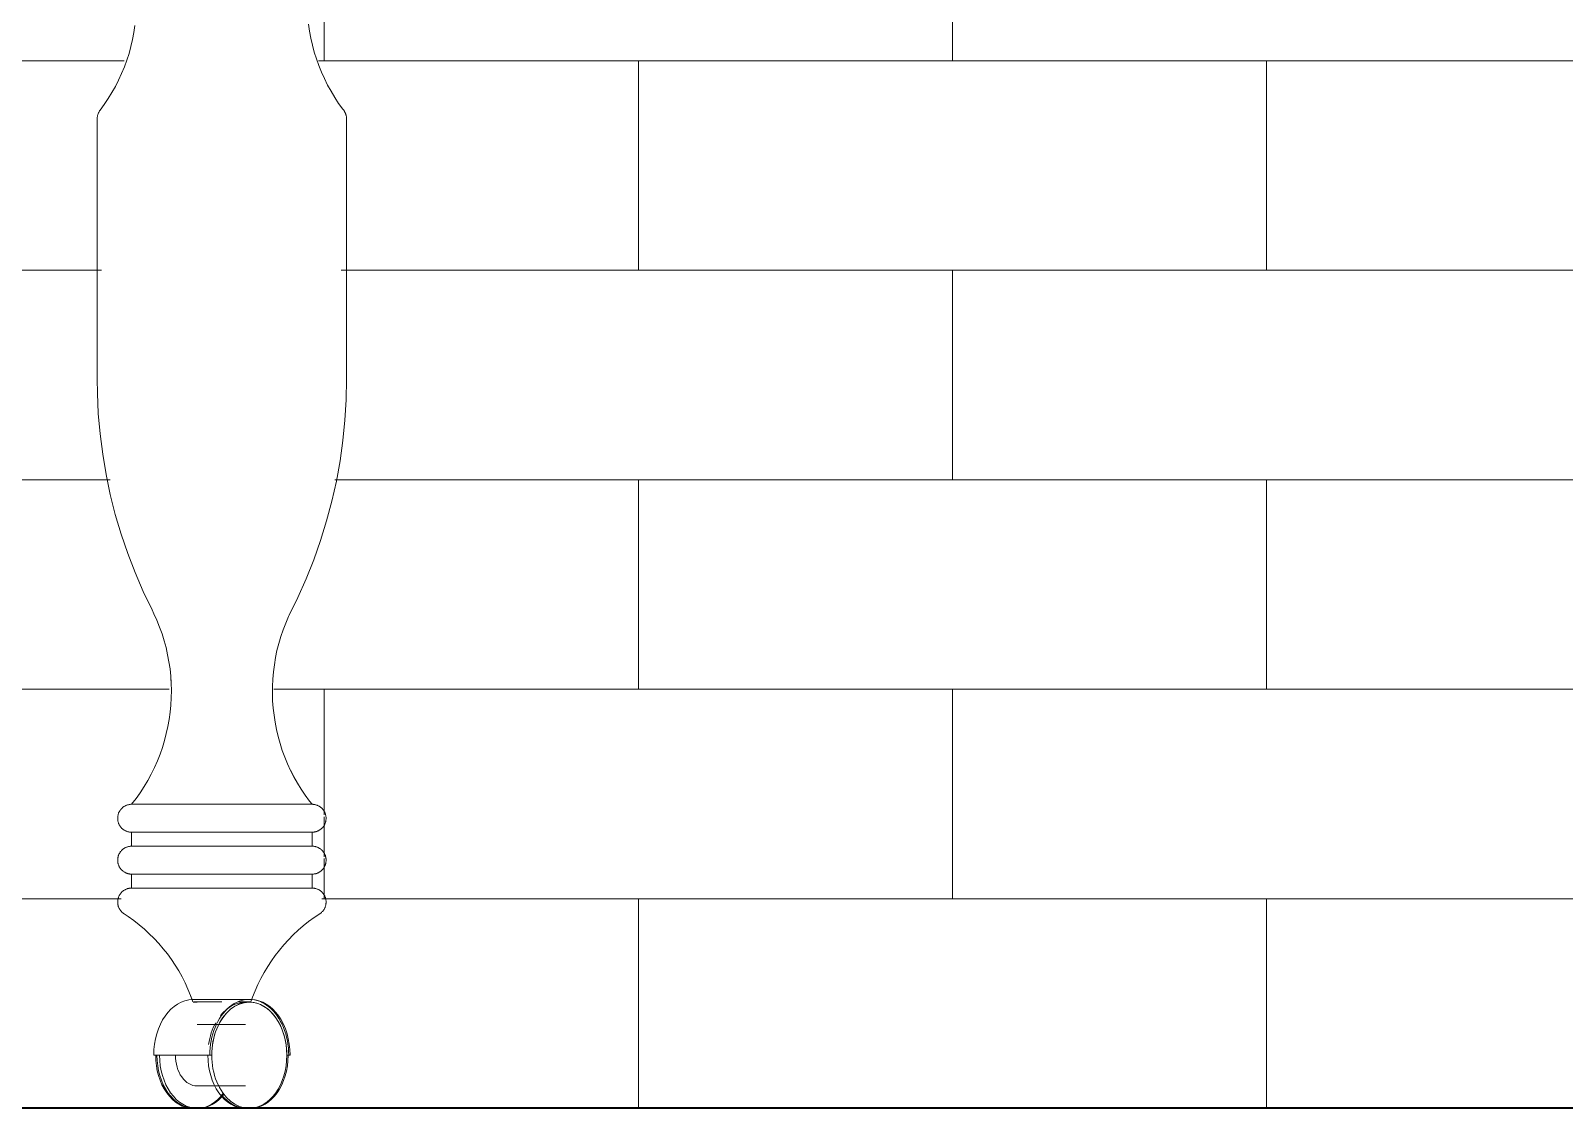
# Model space of a CAD drawing. Header units: inches. Extents: x -239 to 648, y -40 to 364.
# Drawn here: x 58.79 to 80.41, y 120 to 135.19 of the extents above; entities that cross this region are included whole.
import ezdxf

# ---------------------------------------------------------------- set-up
doc = ezdxf.new("R2010")
doc.units = ezdxf.units.IN
doc.header["$MEASUREMENT"] = 0
doc.linetypes.add('Centre', pattern=[1.181102, 0.472441, -0.23622, 0.23622, -0.23622])
for name, color, linetype, lineweight in [('A-FLOR', 192, 'Continuous', 9), ('A-FLOR-LEVL', 51, 'Continuous', 9), ('A-WALL-PATT', 111, 'Continuous', 9), ('I-FURN', 30, 'Continuous', 9)]:
    doc.layers.add(name, color=color, linetype=linetype, lineweight=lineweight)

# ---------------------------------------------------------------- blocks, each defined once
blk = doc.blocks.new('Blocks_Provence Extendable Dining Room Table_F01599EN - Single-366095-Section 1')
at = {"layer": 'I-FURN'}
for p, q in [((62.788, 134.892), (62.818, 134.796)), ((59.727, 133.951), (59.727, 130.279)), ((59.727, 133.951), (59.727, 130.279)), ((63.243, 130.279), (63.243, 133.951)), ((63.243, 130.279), (63.243, 133.951)), ((60.526, 126.974), (60.5, 127.027)), ((62.47, 127.027), (62.436, 126.956)), ((60.771, 125.992), (60.766, 126.061)), ((60.212, 124.286), (62.385, 124.286)), ((60.213, 124.286), (60.212, 124.286)), ((60.212, 124.286), (60.213, 124.286)), ((62.385, 124.286), (62.742, 124.286)), ((60.212, 123.892), (60.212, 123.695)), ((60.212, 123.892), (62.385, 123.892)), ((60.212, 123.892), (60.212, 123.695)), ((62.385, 123.892), (62.742, 123.892)), ((62.758, 123.695), (62.758, 123.892)), ((62.758, 123.695), (62.758, 123.892)), ((60.212, 123.695), (62.385, 123.695)), ((60.213, 123.695), (60.212, 123.695)), ((60.212, 123.695), (60.213, 123.695)), ((62.385, 123.695), (62.742, 123.695)), ((60.212, 123.302), (60.212, 123.105)), ((60.212, 123.302), (62.385, 123.302)), ((60.212, 123.302), (60.212, 123.105)), ((62.385, 123.302), (62.742, 123.302)), ((62.758, 123.105), (62.758, 123.302)), ((62.758, 123.105), (62.758, 123.302)), ((60.212, 123.105), (62.385, 123.105)), ((62.385, 123.105), (62.742, 123.105)), ((61.871, 121.535), (61.081, 121.535)), ((61.136, 121.496), (61.081, 121.496)), ((61.089, 121.502), (61.485, 121.502)), ((61.726, 121.502), (61.775, 121.502)), ((61.775, 121.502), (61.895, 121.502)), ((61.871, 121.496), (61.816, 121.496)), ((61.816, 121.181), (61.136, 121.181)), ((61.315, 120.748), (60.524, 120.748)), ((61.315, 120.748), (61.342, 120.748)), ((62.4, 120.748), (62.428, 120.748)), ((62.446, 120.748), (62.436, 120.748)), ((61.136, 120.315), (61.816, 120.315))]:
    blk.add_line(p, q, dxfattribs=at)
at = {"layer": 'I-FURN', "flags": 128}
for points in [[(59.768, 134.071), (59.827, 134.152), (59.883, 134.235), (59.936, 134.321), (59.985, 134.408), (60.03, 134.498), (60.072, 134.589), (60.111, 134.682), (60.145, 134.777), (60.176, 134.872), (60.203, 134.969), (60.226, 135.067), (60.245, 135.166), (60.26, 135.265)], [(62.707, 135.286), (62.722, 135.186), (62.74, 135.088), (62.762, 134.99), (62.788, 134.892), (62.818, 134.796), (62.852, 134.702), (62.89, 134.609), (62.931, 134.517), (62.976, 134.427), (63.024, 134.339), (63.076, 134.253), (63.131, 134.169), (63.19, 134.087), (63.203, 134.071)], [(60.145, 134.777), (60.176, 134.872), (60.179, 134.883)], [(59.768, 134.071), (59.827, 134.152), (59.883, 134.235), (59.936, 134.321)], [(63.024, 134.339), (63.076, 134.253), (63.131, 134.169), (63.19, 134.087), (63.203, 134.071)], [(59.727, 133.951), (59.727, 133.959), (59.728, 133.967), (59.729, 133.975), (59.73, 133.983), (59.731, 133.99), (59.733, 133.998), (59.735, 134.006), (59.737, 134.013), (59.74, 134.021), (59.743, 134.028), (59.746, 134.035), (59.749, 134.042), (59.753, 134.049), (59.757, 134.056), (59.762, 134.062), (59.766, 134.069), (59.768, 134.071)], [(59.727, 133.951), (59.727, 133.959), (59.728, 133.967), (59.729, 133.975), (59.73, 133.983), (59.731, 133.99), (59.733, 133.998), (59.735, 134.006), (59.737, 134.013), (59.74, 134.021), (59.743, 134.028), (59.746, 134.035), (59.749, 134.042), (59.753, 134.049), (59.757, 134.056), (59.762, 134.062), (59.766, 134.069), (59.768, 134.071)], [(63.203, 134.071), (63.207, 134.064), (63.212, 134.058), (63.216, 134.051), (63.22, 134.044), (63.223, 134.037), (63.227, 134.03), (63.23, 134.023), (63.232, 134.015), (63.235, 134.008), (63.237, 134), (63.239, 133.992), (63.24, 133.985), (63.241, 133.977), (63.242, 133.969), (63.243, 133.961), (63.243, 133.953), (63.243, 133.951)], [(63.203, 134.071), (63.207, 134.064), (63.212, 134.058), (63.216, 134.051), (63.22, 134.044), (63.223, 134.037), (63.227, 134.03), (63.23, 134.023), (63.232, 134.015), (63.235, 134.008), (63.237, 134), (63.239, 133.992), (63.24, 133.985), (63.241, 133.977), (63.242, 133.969), (63.243, 133.961), (63.243, 133.953), (63.243, 133.951)], [(60.5, 127.027), (60.376, 127.287), (60.261, 127.553), (60.158, 127.823), (60.065, 128.096), (59.983, 128.373), (59.912, 128.654), (59.853, 128.937), (59.805, 129.222), (59.768, 129.508), (59.743, 129.796), (59.73, 130.085), (59.727, 130.279)], [(60.5, 127.027), (60.376, 127.287), (60.261, 127.553), (60.158, 127.823), (60.065, 128.096), (59.983, 128.373), (59.912, 128.654), (59.853, 128.937), (59.805, 129.222), (59.768, 129.508), (59.743, 129.796), (59.73, 130.085), (59.727, 130.279)], [(63.243, 130.279), (63.237, 129.99), (63.22, 129.701), (63.191, 129.414), (63.151, 129.128), (63.099, 128.843), (63.036, 128.561), (62.962, 128.282), (62.876, 128.006), (62.78, 127.734), (62.673, 127.465), (62.555, 127.201), (62.47, 127.027)], [(63.243, 130.279), (63.237, 129.99), (63.22, 129.701), (63.191, 129.414), (63.151, 129.128), (63.099, 128.843), (63.036, 128.561), (62.962, 128.282), (62.876, 128.006), (62.78, 127.734), (62.673, 127.465), (62.555, 127.201), (62.47, 127.027)], [(60.212, 124.286), (60.275, 124.367), (60.333, 124.45), (60.389, 124.535), (60.441, 124.623), (60.49, 124.712), (60.534, 124.804), (60.576, 124.897), (60.613, 124.992), (60.647, 125.088), (60.676, 125.185), (60.702, 125.284), (60.724, 125.384), (60.742, 125.484), (60.756, 125.585), (60.766, 125.686), (60.771, 125.788), (60.773, 125.89), (60.771, 125.992), (60.764, 126.093), (60.754, 126.195), (60.739, 126.295), (60.72, 126.396), (60.698, 126.495), (60.671, 126.593), (60.641, 126.691), (60.606, 126.786), (60.568, 126.881), (60.526, 126.974), (60.5, 127.027)], [(62.47, 127.027), (62.426, 126.935), (62.385, 126.841), (62.349, 126.746), (62.316, 126.65), (62.287, 126.552), (62.262, 126.453), (62.241, 126.354), (62.225, 126.253), (62.212, 126.152), (62.203, 126.051), (62.198, 125.949), (62.197, 125.847), (62.201, 125.745), (62.208, 125.643), (62.22, 125.542), (62.235, 125.442), (62.255, 125.342), (62.278, 125.242), (62.306, 125.144), (62.337, 125.047), (62.372, 124.952), (62.411, 124.858), (62.454, 124.765), (62.501, 124.675), (62.551, 124.586), (62.604, 124.499), (62.661, 124.415), (62.721, 124.332), (62.758, 124.286)], [(62.22, 125.542), (62.235, 125.442), (62.255, 125.342), (62.27, 125.278)], [(62.455, 124.764), (62.501, 124.675), (62.544, 124.598)], [(60.212, 124.286), (60.275, 124.367), (60.322, 124.433)], [(62.661, 124.415), (62.721, 124.332), (62.758, 124.286)], [(60.212, 123.892), (60.205, 123.892), (60.197, 123.893), (60.189, 123.894), (60.181, 123.895), (60.173, 123.896), (60.166, 123.898), (60.158, 123.9), (60.15, 123.902), (60.143, 123.905), (60.136, 123.908), (60.129, 123.911), (60.122, 123.915), (60.115, 123.918), (60.108, 123.922), (60.101, 123.927), (60.095, 123.931), (60.089, 123.936), (60.083, 123.941), (60.077, 123.946), (60.071, 123.952), (60.066, 123.958), (60.061, 123.964), (60.056, 123.97), (60.051, 123.976), (60.047, 123.983), (60.043, 123.99), (60.039, 123.996), (60.035, 124.003), (60.032, 124.011), (60.029, 124.018), (60.026, 124.025), (60.024, 124.033), (60.022, 124.04), (60.02, 124.048), (60.018, 124.056), (60.017, 124.063), (60.016, 124.071), (60.016, 124.079), (60.016, 124.087), (60.016, 124.095), (60.016, 124.103), (60.017, 124.111), (60.018, 124.118), (60.019, 124.126), (60.021, 124.134), (60.023, 124.142), (60.025, 124.149), (60.027, 124.157), (60.03, 124.164), (60.033, 124.171), (60.037, 124.178), (60.041, 124.185), (60.045, 124.192), (60.049, 124.199), (60.053, 124.205), (60.058, 124.211), (60.063, 124.217), (60.068, 124.223), (60.074, 124.229), (60.079, 124.234), (60.085, 124.24), (60.091, 124.244), (60.098, 124.249), (60.104, 124.254), (60.111, 124.258), (60.118, 124.262), (60.125, 124.265), (60.132, 124.269), (60.139, 124.272), (60.146, 124.275), (60.154, 124.277), (60.161, 124.279), (60.169, 124.281), (60.177, 124.283), (60.185, 124.284), (60.192, 124.285), (60.2, 124.286), (60.208, 124.286), (60.212, 124.286)], [(60.051, 123.976), (60.047, 123.983), (60.043, 123.99), (60.039, 123.996), (60.035, 124.003), (60.032, 124.011), (60.029, 124.018), (60.026, 124.025), (60.024, 124.033), (60.022, 124.04), (60.02, 124.048), (60.018, 124.056), (60.017, 124.063), (60.016, 124.071), (60.016, 124.079), (60.016, 124.087), (60.016, 124.095), (60.016, 124.103), (60.017, 124.111), (60.018, 124.118), (60.019, 124.126), (60.021, 124.134), (60.023, 124.142), (60.025, 124.149)], [(60.03, 124.164), (60.033, 124.171), (60.037, 124.178), (60.041, 124.185), (60.045, 124.192), (60.049, 124.199), (60.053, 124.205), (60.058, 124.211), (60.063, 124.217), (60.068, 124.223), (60.074, 124.229), (60.079, 124.234), (60.085, 124.24), (60.091, 124.244), (60.098, 124.249), (60.104, 124.254), (60.111, 124.258), (60.118, 124.262), (60.125, 124.265), (60.132, 124.269), (60.139, 124.272), (60.146, 124.275), (60.154, 124.277), (60.161, 124.279), (60.169, 124.281), (60.177, 124.283), (60.185, 124.284), (60.192, 124.285), (60.2, 124.286), (60.208, 124.286), (60.212, 124.286)], [(62.385, 124.286), (62.348, 124.286), (62.31, 124.286), (62.271, 124.286), (62.23, 124.286), (62.188, 124.286), (62.145, 124.286), (62.101, 124.286), (62.056, 124.286), (62.01, 124.286), (61.964, 124.286), (61.916, 124.286), (61.868, 124.286), (61.819, 124.286), (61.77, 124.286), (61.72, 124.286), (61.669, 124.286), (61.619, 124.286), (61.568, 124.286), (61.517, 124.286), (61.467, 124.286), (61.416, 124.286), (61.365, 124.286), (61.314, 124.286), (61.264, 124.286), (61.214, 124.286), (61.165, 124.286), (61.116, 124.286), (61.067, 124.286), (61.019, 124.286), (60.972, 124.286), (60.926, 124.286), (60.881, 124.286), (60.837, 124.286), (60.793, 124.286), (60.751, 124.286), (60.71, 124.286), (60.67, 124.286), (60.632, 124.286), (60.595, 124.286), (60.559, 124.286), (60.525, 124.286), (60.492, 124.286), (60.461, 124.286), (60.432, 124.286), (60.404, 124.286), (60.378, 124.286), (60.354, 124.286), (60.332, 124.286), (60.311, 124.286), (60.292, 124.286), (60.275, 124.286), (60.261, 124.286), (60.248, 124.286), (60.237, 124.286), (60.228, 124.286), (60.221, 124.286), (60.216, 124.286), (60.213, 124.286), (60.212, 124.286)], [(60.212, 124.286), (60.213, 124.286), (60.216, 124.286), (60.222, 124.286), (60.229, 124.286), (60.238, 124.286), (60.249, 124.286), (60.262, 124.286), (60.277, 124.286), (60.294, 124.286), (60.313, 124.286), (60.334, 124.286)], [(62.758, 124.286), (62.757, 124.286), (62.754, 124.286), (62.749, 124.286), (62.742, 124.286), (62.732, 124.286), (62.721, 124.286), (62.708, 124.286), (62.693, 124.286), (62.676, 124.286), (62.657, 124.286), (62.637, 124.286), (62.614, 124.286), (62.59, 124.286), (62.563, 124.286), (62.536, 124.286), (62.506, 124.286), (62.475, 124.286), (62.442, 124.286), (62.408, 124.286), (62.385, 124.286)], [(62.616, 124.286), (62.639, 124.286), (62.659, 124.286), (62.678, 124.286), (62.695, 124.286), (62.71, 124.286), (62.722, 124.286), (62.733, 124.286), (62.742, 124.286), (62.749, 124.286), (62.754, 124.286), (62.757, 124.286), (62.758, 124.286)], [(62.758, 124.286), (62.766, 124.286), (62.774, 124.285), (62.781, 124.285), (62.789, 124.283), (62.797, 124.282), (62.805, 124.28), (62.812, 124.278), (62.82, 124.276), (62.827, 124.273), (62.834, 124.27), (62.842, 124.267), (62.849, 124.264), (62.856, 124.26), (62.862, 124.256), (62.869, 124.252), (62.875, 124.247), (62.882, 124.242), (62.888, 124.237), (62.893, 124.232), (62.899, 124.226), (62.904, 124.221), (62.91, 124.215), (62.914, 124.208), (62.919, 124.202), (62.923, 124.196), (62.928, 124.189), (62.931, 124.182), (62.935, 124.175), (62.938, 124.168), (62.941, 124.16), (62.944, 124.153), (62.946, 124.146), (62.948, 124.138), (62.95, 124.13), (62.952, 124.123), (62.953, 124.115), (62.954, 124.107), (62.954, 124.099), (62.955, 124.091), (62.955, 124.083), (62.954, 124.076), (62.953, 124.068), (62.952, 124.06), (62.951, 124.052), (62.95, 124.044), (62.948, 124.037), (62.945, 124.029), (62.943, 124.022), (62.94, 124.014), (62.937, 124.007), (62.933, 124), (62.93, 123.993), (62.926, 123.986), (62.921, 123.98), (62.917, 123.973), (62.912, 123.967), (62.907, 123.961), (62.902, 123.955), (62.896, 123.949), (62.891, 123.944), (62.885, 123.939), (62.879, 123.934), (62.872, 123.929), (62.866, 123.925), (62.859, 123.92), (62.852, 123.917), (62.845, 123.913), (62.838, 123.91), (62.831, 123.906), (62.824, 123.904), (62.816, 123.901), (62.809, 123.899), (62.801, 123.897), (62.793, 123.896), (62.786, 123.894), (62.778, 123.893), (62.77, 123.893), (62.762, 123.892), (62.758, 123.892)], [(62.944, 124.153), (62.946, 124.146), (62.948, 124.138), (62.95, 124.13), (62.952, 124.123), (62.953, 124.115), (62.954, 124.107), (62.954, 124.099), (62.955, 124.091), (62.955, 124.083), (62.954, 124.076), (62.953, 124.068), (62.952, 124.06), (62.951, 124.052), (62.95, 124.044), (62.948, 124.037), (62.945, 124.029), (62.943, 124.022), (62.94, 124.014), (62.937, 124.007), (62.933, 124), (62.93, 123.993), (62.926, 123.986), (62.921, 123.98), (62.917, 123.973), (62.912, 123.967), (62.907, 123.961), (62.902, 123.955), (62.896, 123.949), (62.891, 123.944), (62.885, 123.939), (62.879, 123.934), (62.872, 123.929), (62.866, 123.925), (62.859, 123.92), (62.852, 123.917), (62.845, 123.913), (62.838, 123.91), (62.831, 123.906), (62.824, 123.904), (62.816, 123.901), (62.809, 123.899), (62.801, 123.897), (62.793, 123.896), (62.786, 123.894), (62.778, 123.893), (62.77, 123.893), (62.762, 123.892)], [(62.766, 124.286), (62.774, 124.285), (62.781, 124.285), (62.789, 124.283), (62.797, 124.282), (62.805, 124.28), (62.812, 124.278), (62.82, 124.276), (62.827, 124.273), (62.834, 124.27), (62.842, 124.267), (62.849, 124.264), (62.856, 124.26), (62.862, 124.256), (62.869, 124.252), (62.875, 124.247), (62.882, 124.242), (62.888, 124.237), (62.893, 124.232), (62.899, 124.226), (62.904, 124.221), (62.91, 124.215), (62.914, 124.208), (62.919, 124.202)], [(60.212, 123.892), (60.205, 123.892), (60.197, 123.893), (60.189, 123.894), (60.181, 123.895), (60.173, 123.896), (60.166, 123.898), (60.158, 123.9), (60.15, 123.902), (60.143, 123.905), (60.136, 123.908), (60.129, 123.911), (60.122, 123.915), (60.115, 123.918), (60.108, 123.922), (60.101, 123.927), (60.095, 123.931), (60.089, 123.936), (60.083, 123.941), (60.077, 123.946), (60.071, 123.952), (60.066, 123.958), (60.061, 123.964)], [(60.326, 123.892), (60.306, 123.892), (60.288, 123.892), (60.271, 123.892), (60.257, 123.892), (60.245, 123.892), (60.234, 123.892), (60.226, 123.892), (60.219, 123.892), (60.215, 123.892), (60.213, 123.892), (60.212, 123.892)], [(60.212, 123.892), (60.213, 123.892), (60.216, 123.892), (60.222, 123.892), (60.229, 123.892), (60.238, 123.892), (60.249, 123.892), (60.262, 123.892), (60.277, 123.892), (60.294, 123.892), (60.313, 123.892), (60.334, 123.892), (60.356, 123.892), (60.381, 123.892), (60.407, 123.892), (60.435, 123.892), (60.464, 123.892), (60.495, 123.892), (60.528, 123.892), (60.563, 123.892), (60.598, 123.892), (60.636, 123.892), (60.674, 123.892), (60.714, 123.892), (60.755, 123.892), (60.797, 123.892), (60.841, 123.892), (60.885, 123.892), (60.931, 123.892), (60.977, 123.892), (61.024, 123.892), (61.072, 123.892), (61.12, 123.892), (61.169, 123.892), (61.219, 123.892), (61.269, 123.892), (61.319, 123.892), (61.37, 123.892), (61.42, 123.892), (61.471, 123.892), (61.522, 123.892), (61.573, 123.892), (61.624, 123.892), (61.674, 123.892), (61.724, 123.892), (61.774, 123.892), (61.824, 123.892), (61.872, 123.892), (61.921, 123.892), (61.968, 123.892), (62.015, 123.892), (62.061, 123.892), (62.106, 123.892), (62.149, 123.892), (62.192, 123.892), (62.234, 123.892), (62.275, 123.892), (62.314, 123.892), (62.352, 123.892), (62.385, 123.892)], [(60.228, 123.892), (60.221, 123.892), (60.216, 123.892), (60.213, 123.892), (60.212, 123.892)], [(60.212, 123.892), (60.213, 123.892), (60.216, 123.892), (60.222, 123.892), (60.229, 123.892)], [(62.385, 123.892), (62.42, 123.892), (62.454, 123.892), (62.486, 123.892), (62.517, 123.892), (62.546, 123.892), (62.573, 123.892), (62.599, 123.892), (62.622, 123.892), (62.644, 123.892), (62.664, 123.892), (62.683, 123.892), (62.699, 123.892), (62.713, 123.892), (62.726, 123.892), (62.736, 123.892), (62.744, 123.892), (62.751, 123.892), (62.755, 123.892), (62.757, 123.892), (62.758, 123.892)], [(62.758, 123.892), (62.757, 123.892), (62.754, 123.892), (62.749, 123.892), (62.742, 123.892), (62.732, 123.892), (62.721, 123.892), (62.708, 123.892), (62.693, 123.892), (62.676, 123.892), (62.657, 123.892), (62.637, 123.892), (62.614, 123.892)], [(60.212, 123.302), (60.205, 123.302), (60.197, 123.302), (60.189, 123.303), (60.181, 123.304), (60.173, 123.306), (60.166, 123.307), (60.158, 123.309), (60.15, 123.312), (60.143, 123.314), (60.136, 123.317), (60.129, 123.32), (60.122, 123.324), (60.115, 123.328), (60.108, 123.332), (60.101, 123.336), (60.095, 123.341), (60.089, 123.346), (60.083, 123.351), (60.077, 123.356), (60.071, 123.361), (60.066, 123.367), (60.061, 123.373), (60.056, 123.379), (60.051, 123.386), (60.047, 123.392), (60.043, 123.399), (60.039, 123.406), (60.035, 123.413), (60.032, 123.42), (60.029, 123.427), (60.026, 123.435), (60.024, 123.442), (60.022, 123.45), (60.02, 123.457), (60.018, 123.465), (60.017, 123.473), (60.016, 123.481), (60.016, 123.489), (60.016, 123.496), (60.016, 123.504), (60.016, 123.512), (60.017, 123.52), (60.018, 123.528), (60.019, 123.536), (60.021, 123.543), (60.023, 123.551), (60.025, 123.559), (60.027, 123.566), (60.03, 123.573), (60.033, 123.581), (60.037, 123.588), (60.041, 123.595), (60.045, 123.601), (60.049, 123.608), (60.053, 123.614), (60.058, 123.621), (60.063, 123.627), (60.068, 123.633), (60.074, 123.638), (60.079, 123.644), (60.085, 123.649), (60.091, 123.654), (60.098, 123.659), (60.104, 123.663), (60.111, 123.667), (60.118, 123.671), (60.125, 123.675), (60.132, 123.678), (60.139, 123.681), (60.146, 123.684), (60.154, 123.687), (60.161, 123.689), (60.169, 123.691), (60.177, 123.692), (60.185, 123.693), (60.192, 123.694), (60.2, 123.695), (60.208, 123.695), (60.212, 123.695)], [(60.03, 123.573), (60.033, 123.581), (60.037, 123.588), (60.041, 123.595), (60.045, 123.601), (60.049, 123.608), (60.053, 123.614), (60.058, 123.621), (60.063, 123.627), (60.068, 123.633), (60.074, 123.638), (60.079, 123.644), (60.085, 123.649), (60.091, 123.654), (60.098, 123.659), (60.104, 123.663), (60.111, 123.667), (60.118, 123.671), (60.125, 123.675), (60.132, 123.678), (60.139, 123.681), (60.146, 123.684), (60.154, 123.687), (60.161, 123.689), (60.169, 123.691), (60.177, 123.692), (60.185, 123.693), (60.192, 123.694), (60.2, 123.695), (60.208, 123.695), (60.212, 123.695)], [(62.385, 123.695), (62.348, 123.695), (62.31, 123.695), (62.271, 123.695), (62.23, 123.695), (62.188, 123.695), (62.145, 123.695), (62.101, 123.695), (62.056, 123.695), (62.01, 123.695), (61.964, 123.695), (61.916, 123.695), (61.868, 123.695), (61.819, 123.695), (61.77, 123.695), (61.72, 123.695), (61.669, 123.695), (61.619, 123.695), (61.568, 123.695), (61.517, 123.695), (61.467, 123.695), (61.416, 123.695), (61.365, 123.695), (61.314, 123.695), (61.264, 123.695), (61.214, 123.695), (61.165, 123.695), (61.116, 123.695), (61.067, 123.695), (61.019, 123.695), (60.972, 123.695), (60.926, 123.695), (60.881, 123.695), (60.837, 123.695), (60.793, 123.695), (60.751, 123.695), (60.71, 123.695), (60.67, 123.695), (60.632, 123.695), (60.595, 123.695), (60.559, 123.695), (60.525, 123.695), (60.492, 123.695), (60.461, 123.695), (60.432, 123.695), (60.404, 123.695), (60.378, 123.695), (60.354, 123.695), (60.332, 123.695), (60.311, 123.695), (60.292, 123.695), (60.275, 123.695), (60.261, 123.695), (60.248, 123.695), (60.237, 123.695), (60.228, 123.695), (60.221, 123.695), (60.216, 123.695), (60.213, 123.695), (60.212, 123.695)], [(60.212, 123.695), (60.213, 123.695), (60.216, 123.695), (60.222, 123.695), (60.229, 123.695), (60.238, 123.695), (60.249, 123.695), (60.262, 123.695), (60.277, 123.695), (60.294, 123.695), (60.313, 123.695), (60.334, 123.695)], [(62.758, 123.695), (62.757, 123.695), (62.754, 123.695), (62.749, 123.695), (62.742, 123.695), (62.732, 123.695), (62.721, 123.695), (62.708, 123.695), (62.693, 123.695), (62.676, 123.695), (62.657, 123.695), (62.637, 123.695), (62.614, 123.695), (62.59, 123.695), (62.563, 123.695), (62.536, 123.695), (62.506, 123.695), (62.475, 123.695), (62.442, 123.695), (62.408, 123.695), (62.385, 123.695)], [(62.616, 123.695), (62.639, 123.695), (62.659, 123.695), (62.678, 123.695), (62.695, 123.695), (62.71, 123.695), (62.722, 123.695), (62.733, 123.695), (62.742, 123.695), (62.749, 123.695), (62.754, 123.695), (62.757, 123.695), (62.758, 123.695)], [(62.758, 123.695), (62.766, 123.695), (62.774, 123.695), (62.781, 123.694), (62.789, 123.693), (62.797, 123.692), (62.805, 123.69), (62.812, 123.688), (62.82, 123.685), (62.827, 123.683), (62.834, 123.68), (62.842, 123.677), (62.849, 123.673), (62.856, 123.669), (62.862, 123.665), (62.869, 123.661), (62.875, 123.656), (62.882, 123.652), (62.888, 123.647), (62.893, 123.641), (62.899, 123.636), (62.904, 123.63), (62.91, 123.624), (62.914, 123.618), (62.919, 123.611), (62.923, 123.605), (62.928, 123.598), (62.931, 123.591), (62.935, 123.584), (62.938, 123.577), (62.941, 123.57), (62.944, 123.563), (62.946, 123.555), (62.948, 123.547), (62.95, 123.54), (62.952, 123.532), (62.953, 123.524), (62.954, 123.516), (62.954, 123.509), (62.955, 123.501), (62.955, 123.493), (62.954, 123.485), (62.953, 123.477), (62.952, 123.469), (62.951, 123.462), (62.95, 123.454), (62.948, 123.446), (62.945, 123.439), (62.943, 123.431), (62.94, 123.424), (62.937, 123.417), (62.933, 123.41), (62.93, 123.403), (62.926, 123.396), (62.921, 123.389), (62.917, 123.383), (62.912, 123.376), (62.907, 123.37), (62.902, 123.365), (62.896, 123.359), (62.891, 123.353), (62.885, 123.348), (62.879, 123.343), (62.872, 123.339), (62.866, 123.334), (62.859, 123.33), (62.852, 123.326), (62.845, 123.322), (62.838, 123.319), (62.831, 123.316), (62.824, 123.313), (62.816, 123.311), (62.809, 123.308), (62.801, 123.307), (62.793, 123.305), (62.786, 123.304), (62.778, 123.303), (62.77, 123.302), (62.762, 123.302), (62.758, 123.302)], [(62.766, 123.695), (62.774, 123.695), (62.781, 123.694), (62.789, 123.693), (62.797, 123.692), (62.805, 123.69), (62.812, 123.688), (62.82, 123.685), (62.827, 123.683), (62.834, 123.68), (62.842, 123.677), (62.849, 123.673), (62.856, 123.669), (62.862, 123.665), (62.869, 123.661), (62.875, 123.656), (62.882, 123.652), (62.888, 123.647), (62.893, 123.641), (62.899, 123.636), (62.904, 123.63), (62.91, 123.624), (62.914, 123.618), (62.919, 123.611)], [(60.051, 123.386), (60.047, 123.392), (60.043, 123.399), (60.039, 123.406), (60.035, 123.413), (60.032, 123.42), (60.029, 123.427), (60.026, 123.435), (60.024, 123.442), (60.022, 123.45), (60.02, 123.457), (60.018, 123.465), (60.017, 123.473), (60.016, 123.481), (60.016, 123.489), (60.016, 123.496), (60.016, 123.504), (60.016, 123.512), (60.017, 123.52), (60.018, 123.528), (60.019, 123.536), (60.021, 123.543), (60.023, 123.551), (60.025, 123.559)], [(62.944, 123.563), (62.946, 123.555), (62.948, 123.547), (62.95, 123.54), (62.952, 123.532), (62.953, 123.524), (62.954, 123.516), (62.954, 123.509), (62.955, 123.501), (62.955, 123.493), (62.954, 123.485), (62.953, 123.477), (62.952, 123.469), (62.951, 123.462), (62.95, 123.454), (62.948, 123.446), (62.945, 123.439), (62.943, 123.431), (62.94, 123.424), (62.937, 123.417), (62.933, 123.41), (62.93, 123.403), (62.926, 123.396), (62.921, 123.389), (62.917, 123.383), (62.912, 123.376), (62.907, 123.37), (62.902, 123.365), (62.896, 123.359), (62.891, 123.353), (62.885, 123.348), (62.879, 123.343), (62.872, 123.339), (62.866, 123.334), (62.859, 123.33), (62.852, 123.326), (62.845, 123.322), (62.838, 123.319), (62.831, 123.316), (62.824, 123.313), (62.816, 123.311), (62.809, 123.308), (62.801, 123.307), (62.793, 123.305), (62.786, 123.304), (62.778, 123.303), (62.77, 123.302), (62.762, 123.302)], [(60.212, 123.302), (60.205, 123.302), (60.197, 123.302), (60.189, 123.303), (60.181, 123.304), (60.173, 123.306), (60.166, 123.307), (60.158, 123.309), (60.15, 123.312), (60.143, 123.314), (60.136, 123.317), (60.129, 123.32), (60.122, 123.324), (60.115, 123.328), (60.108, 123.332), (60.101, 123.336), (60.095, 123.341), (60.089, 123.346), (60.083, 123.351), (60.077, 123.356), (60.071, 123.361), (60.066, 123.367), (60.061, 123.373)], [(60.326, 123.302), (60.306, 123.302), (60.288, 123.302), (60.271, 123.302), (60.257, 123.302), (60.245, 123.302), (60.234, 123.302), (60.226, 123.302), (60.219, 123.302), (60.215, 123.302), (60.213, 123.302), (60.212, 123.302)], [(60.212, 123.302), (60.213, 123.302), (60.216, 123.302), (60.222, 123.302), (60.229, 123.302), (60.238, 123.302), (60.249, 123.302), (60.262, 123.302), (60.277, 123.302), (60.294, 123.302), (60.313, 123.302), (60.334, 123.302), (60.356, 123.302), (60.381, 123.302), (60.407, 123.302), (60.435, 123.302), (60.464, 123.302), (60.495, 123.302), (60.528, 123.302), (60.563, 123.302), (60.598, 123.302), (60.636, 123.302), (60.674, 123.302), (60.714, 123.302), (60.755, 123.302), (60.797, 123.302), (60.841, 123.302), (60.885, 123.302), (60.931, 123.302), (60.977, 123.302), (61.024, 123.302), (61.072, 123.302), (61.12, 123.302), (61.169, 123.302), (61.219, 123.302), (61.269, 123.302), (61.319, 123.302), (61.37, 123.302), (61.42, 123.302), (61.471, 123.302), (61.522, 123.302), (61.573, 123.302), (61.624, 123.302), (61.674, 123.302), (61.724, 123.302), (61.774, 123.302), (61.824, 123.302), (61.872, 123.302), (61.921, 123.302), (61.968, 123.302), (62.015, 123.302), (62.061, 123.302), (62.106, 123.302), (62.149, 123.302), (62.192, 123.302), (62.234, 123.302), (62.275, 123.302), (62.314, 123.302), (62.352, 123.302), (62.385, 123.302)], [(60.228, 123.302), (60.221, 123.302), (60.216, 123.302), (60.213, 123.302), (60.212, 123.302)], [(60.212, 123.302), (60.213, 123.302), (60.216, 123.302), (60.222, 123.302), (60.229, 123.302)], [(62.385, 123.302), (62.42, 123.302), (62.454, 123.302), (62.486, 123.302), (62.517, 123.302), (62.546, 123.302), (62.573, 123.302), (62.599, 123.302), (62.622, 123.302), (62.644, 123.302), (62.664, 123.302), (62.683, 123.302), (62.699, 123.302), (62.713, 123.302), (62.726, 123.302), (62.736, 123.302), (62.744, 123.302), (62.751, 123.302), (62.755, 123.302), (62.757, 123.302), (62.758, 123.302)], [(62.758, 123.302), (62.757, 123.302), (62.754, 123.302), (62.749, 123.302), (62.742, 123.302), (62.732, 123.302), (62.721, 123.302), (62.708, 123.302), (62.693, 123.302), (62.676, 123.302), (62.657, 123.302), (62.637, 123.302), (62.614, 123.302)], [(60.106, 122.743), (60.099, 122.747), (60.093, 122.752), (60.087, 122.757), (60.081, 122.762), (60.075, 122.767), (60.069, 122.773), (60.064, 122.779), (60.059, 122.785), (60.054, 122.791), (60.05, 122.797), (60.045, 122.804), (60.041, 122.811), (60.038, 122.817), (60.034, 122.825), (60.031, 122.832), (60.028, 122.839), (60.025, 122.846), (60.023, 122.854), (60.021, 122.862), (60.019, 122.869), (60.018, 122.877), (60.017, 122.885), (60.016, 122.893), (60.016, 122.901), (60.016, 122.908), (60.016, 122.916), (60.016, 122.924), (60.017, 122.932), (60.018, 122.94), (60.02, 122.948), (60.021, 122.955), (60.023, 122.963), (60.026, 122.97), (60.028, 122.978), (60.031, 122.985), (60.034, 122.992), (60.038, 122.999), (60.042, 123.006), (60.046, 123.013), (60.05, 123.02), (60.055, 123.026), (60.06, 123.032), (60.065, 123.038), (60.07, 123.044), (60.076, 123.05), (60.081, 123.055), (60.087, 123.06), (60.093, 123.065), (60.1, 123.07), (60.106, 123.074), (60.113, 123.078), (60.12, 123.082), (60.127, 123.085), (60.134, 123.089), (60.141, 123.092), (60.149, 123.094), (60.156, 123.097), (60.164, 123.099), (60.172, 123.101), (60.179, 123.102), (60.187, 123.103), (60.195, 123.104), (60.203, 123.105), (60.211, 123.105), (60.212, 123.105)], [(60.106, 122.743), (60.099, 122.747), (60.093, 122.752), (60.087, 122.757), (60.081, 122.762), (60.075, 122.767), (60.069, 122.773), (60.064, 122.779), (60.059, 122.785), (60.054, 122.791), (60.05, 122.797), (60.045, 122.804), (60.041, 122.811), (60.038, 122.817), (60.034, 122.825), (60.031, 122.832), (60.028, 122.839), (60.025, 122.846), (60.023, 122.854), (60.021, 122.862), (60.019, 122.869), (60.018, 122.877), (60.017, 122.885), (60.016, 122.893), (60.016, 122.901), (60.016, 122.908), (60.016, 122.916), (60.016, 122.924), (60.017, 122.932), (60.018, 122.94), (60.02, 122.948), (60.021, 122.955), (60.023, 122.963), (60.026, 122.97), (60.028, 122.978), (60.031, 122.985), (60.034, 122.992), (60.038, 122.999), (60.042, 123.006), (60.046, 123.013), (60.05, 123.02), (60.055, 123.026), (60.06, 123.032), (60.065, 123.038)], [(60.113, 123.078), (60.12, 123.082), (60.127, 123.085), (60.134, 123.089), (60.141, 123.092), (60.149, 123.094), (60.156, 123.097), (60.164, 123.099), (60.172, 123.101), (60.179, 123.102), (60.187, 123.103), (60.195, 123.104), (60.203, 123.105), (60.211, 123.105), (60.212, 123.105)], [(62.385, 123.105), (62.348, 123.105), (62.31, 123.105), (62.271, 123.105), (62.23, 123.105), (62.188, 123.105), (62.145, 123.105), (62.101, 123.105), (62.056, 123.105), (62.01, 123.105), (61.964, 123.105), (61.916, 123.105), (61.868, 123.105), (61.819, 123.105), (61.77, 123.105), (61.72, 123.105), (61.669, 123.105), (61.619, 123.105), (61.568, 123.105), (61.517, 123.105), (61.467, 123.105), (61.416, 123.105), (61.365, 123.105), (61.314, 123.105), (61.264, 123.105), (61.214, 123.105), (61.165, 123.105), (61.116, 123.105), (61.067, 123.105), (61.019, 123.105), (60.972, 123.105), (60.926, 123.105), (60.881, 123.105), (60.837, 123.105), (60.793, 123.105), (60.751, 123.105), (60.71, 123.105), (60.67, 123.105), (60.632, 123.105), (60.595, 123.105), (60.559, 123.105), (60.525, 123.105), (60.492, 123.105), (60.461, 123.105), (60.432, 123.105), (60.404, 123.105), (60.378, 123.105), (60.354, 123.105), (60.332, 123.105), (60.311, 123.105), (60.292, 123.105), (60.275, 123.105), (60.261, 123.105), (60.248, 123.105), (60.237, 123.105), (60.228, 123.105), (60.221, 123.105), (60.216, 123.105), (60.213, 123.105), (60.212, 123.105)], [(60.212, 123.105), (60.213, 123.105), (60.216, 123.105), (60.222, 123.105), (60.229, 123.105), (60.238, 123.105), (60.249, 123.105), (60.262, 123.105), (60.277, 123.105), (60.294, 123.105), (60.313, 123.105), (60.334, 123.105)], [(60.226, 123.105), (60.219, 123.105), (60.215, 123.105), (60.213, 123.105), (60.212, 123.105)], [(60.212, 123.105), (60.213, 123.105), (60.216, 123.105), (60.222, 123.105), (60.229, 123.105)], [(62.758, 123.105), (62.757, 123.105), (62.754, 123.105), (62.749, 123.105), (62.742, 123.105), (62.732, 123.105), (62.721, 123.105), (62.708, 123.105), (62.693, 123.105), (62.676, 123.105), (62.657, 123.105), (62.637, 123.105), (62.614, 123.105), (62.59, 123.105), (62.563, 123.105), (62.536, 123.105), (62.506, 123.105), (62.475, 123.105), (62.442, 123.105), (62.408, 123.105), (62.385, 123.105)], [(62.616, 123.105), (62.639, 123.105), (62.659, 123.105), (62.678, 123.105), (62.695, 123.105), (62.71, 123.105), (62.722, 123.105), (62.733, 123.105), (62.742, 123.105), (62.749, 123.105), (62.754, 123.105), (62.757, 123.105), (62.758, 123.105)], [(62.758, 123.105), (62.766, 123.105), (62.774, 123.104), (62.781, 123.103), (62.789, 123.102), (62.797, 123.101), (62.805, 123.099), (62.812, 123.097), (62.82, 123.095), (62.827, 123.092), (62.834, 123.089), (62.842, 123.086), (62.849, 123.083), (62.856, 123.079), (62.862, 123.075), (62.869, 123.071), (62.875, 123.066), (62.882, 123.061), (62.888, 123.056), (62.893, 123.051), (62.899, 123.045), (62.904, 123.039), (62.91, 123.033), (62.914, 123.027), (62.919, 123.021), (62.923, 123.014), (62.928, 123.008), (62.931, 123.001), (62.935, 122.994), (62.938, 122.987), (62.941, 122.979), (62.944, 122.972), (62.946, 122.964), (62.948, 122.957), (62.95, 122.949), (62.952, 122.942), (62.953, 122.934), (62.954, 122.926), (62.954, 122.918), (62.955, 122.91), (62.955, 122.902), (62.954, 122.894), (62.953, 122.887), (62.952, 122.879), (62.951, 122.871), (62.95, 122.863), (62.948, 122.856), (62.945, 122.848), (62.943, 122.841), (62.94, 122.833), (62.937, 122.826), (62.933, 122.819), (62.93, 122.812), (62.926, 122.805), (62.921, 122.799), (62.917, 122.792), (62.912, 122.786), (62.907, 122.78), (62.902, 122.774), (62.896, 122.768), (62.891, 122.763), (62.885, 122.758), (62.879, 122.753), (62.872, 122.748), (62.866, 122.744), (62.864, 122.743)], [(62.789, 123.102), (62.797, 123.101), (62.805, 123.099), (62.812, 123.097), (62.82, 123.095), (62.827, 123.092), (62.834, 123.089), (62.842, 123.086), (62.849, 123.083), (62.856, 123.079)], [(62.875, 123.066), (62.882, 123.061), (62.888, 123.056), (62.893, 123.051), (62.899, 123.045), (62.904, 123.039), (62.91, 123.033), (62.914, 123.027), (62.919, 123.021), (62.923, 123.014), (62.928, 123.008), (62.931, 123.001), (62.935, 122.994), (62.938, 122.987), (62.941, 122.979), (62.944, 122.972), (62.946, 122.964), (62.948, 122.957), (62.95, 122.949), (62.952, 122.942), (62.953, 122.934), (62.954, 122.926), (62.954, 122.918), (62.955, 122.91), (62.955, 122.902), (62.954, 122.894), (62.953, 122.887), (62.952, 122.879), (62.951, 122.871), (62.95, 122.863), (62.948, 122.856), (62.945, 122.848), (62.943, 122.841), (62.94, 122.833), (62.937, 122.826), (62.933, 122.819), (62.93, 122.812), (62.926, 122.805), (62.921, 122.799), (62.917, 122.792), (62.912, 122.786), (62.907, 122.78), (62.902, 122.774), (62.896, 122.768), (62.891, 122.763), (62.885, 122.758), (62.879, 122.753), (62.872, 122.748), (62.866, 122.744), (62.864, 122.743)], [(61.075, 121.502), (61.043, 121.592), (61.006, 121.68), (60.967, 121.768), (60.923, 121.853), (60.877, 121.937), (60.827, 122.019), (60.773, 122.098), (60.717, 122.176), (60.658, 122.251), (60.595, 122.324), (60.53, 122.394), (60.462, 122.462), (60.392, 122.526), (60.319, 122.588), (60.243, 122.647), (60.165, 122.703), (60.106, 122.743)], [(60.524, 122.4), (60.462, 122.462), (60.392, 122.526), (60.319, 122.588), (60.243, 122.647), (60.165, 122.703), (60.106, 122.743)], [(62.864, 122.743), (62.785, 122.689), (62.708, 122.632), (62.633, 122.573), (62.56, 122.51), (62.49, 122.445), (62.423, 122.376), (62.359, 122.305), (62.297, 122.232), (62.238, 122.156), (62.183, 122.078), (62.131, 121.998), (62.081, 121.916), (62.036, 121.831), (61.993, 121.746), (61.954, 121.658), (61.919, 121.569), (61.895, 121.502)], [(62.864, 122.743), (62.785, 122.689), (62.708, 122.632), (62.633, 122.573), (62.56, 122.51), (62.49, 122.445), (62.423, 122.376), (62.359, 122.305)], [(61.993, 121.746), (61.954, 121.658), (61.919, 121.569), (61.895, 121.502)], [(61.064, 121.532), (61.043, 121.592), (61.006, 121.68)]]:
    blk.add_lwpolyline(points, dxfattribs=at)
at = {"layer": 'I-FURN'}
for centre, major_axis, start_param, end_param in [((61.081, 120.748), (0, 0.787), 0.011544, 1.570796), ((61.871, 120.748), (0, 0.787), 4.712389, 7.853982), ((61.871, 120.748), (0, 0.748), 4.712389, 7.853982), ((61.89, 120.748), (0, 0.787), 4.712389, 6.271641), ((61.871, 120.748), (0, 0.748), 0, 3.141593), ((61.816, 120.748), (0, 0.748), 0, 0.721099), ((61.871, 120.748), (0, 0.748), 3.141593, 6.283185), ((61.816, 120.748), (0, 0.748), 0.909614, 1.363907), ((61.081, 120.748), (0, 0.748), 1.570796, 3.141593), ((61.099, 120.748), (0, 0.748), 1.570796, 3.141593), ((61.136, 120.748), (0, 0.748), 1.570796, 3.141593), ((61.136, 120.748), (0, 0.433), 1.570796, 3.141593), ((61.816, 120.748), (0, 0.748), 1.570796, 3.141593), ((61.89, 120.748), (0, 0.748), 3.141593, 4.712389), ((61.136, 120.748), (0, 0.748), 3.141593, 3.913251), ((61.155, 120.748), (0, 0.748), 3.141593, 3.894073), ((61.834, 120.748), (0, 0.748), 2.409215, 3.141593)]:
    blk.add_ellipse(centre, major_axis=major_axis, ratio=0.707107, start_param=start_param, end_param=end_param, dxfattribs=at)

msp = doc.modelspace()

# ---------------------------------------------------------------- hatches: boundary and pattern name
at = {"layer": 'A-WALL-PATT'}
h = msp.add_hatch(dxfattribs=at)
h.set_pattern_fill('FP_2', color=256, style=0, pattern_type=2)
h.set_pattern_definition([(0, (271.088, 120), (0, 2.953), []), (90, (271.088, 120), (-4.429, 2.953), [2.953, -2.953])])
h.paths.add_polyline_path([(104.695, 120.065), (104.542, 120.067), (104.589, 120.095), (104.656, 120.076)])
h.paths.add_polyline_path([(104.832, 120.103), (104.82, 120.045), (104.76, 120.083), (104.83, 120.103)])
h.paths.add_polyline_path([(103.832, 120.103), (103.82, 120.045), (103.76, 120.083), (103.83, 120.103)])
h.paths.add_polyline_path([(103.559, 120.103), (103.626, 120.054), (103.53, 120.039), (103.558, 120.103)])
h.paths.add_polyline_path([(102.695, 120.065), (102.695, 120.103), (102.638, 120.081)])
h.paths.add_polyline_path([(100.073, 136.358), (100.083, 136.268), (100.137, 136.358), (100.076, 136.358)])
h.paths.add_polyline_path([(116.851, 120.065), (116.685, 120.039), (116.742, 120.095), (116.785, 120.083)])
h.paths.add_polyline_path([(116.987, 120.103), (116.976, 120.045), (116.938, 120.089), (116.986, 120.103)])
h.paths.add_polyline_path([(115.851, 120.065), (115.685, 120.039), (115.742, 120.095), (115.785, 120.083)])
h.paths.add_polyline_path([(115.987, 120.103), (115.976, 120.045), (115.916, 120.083), (115.986, 120.103)])
h.paths.add_polyline_path([(114.851, 120.065), (114.685, 120.039), (114.742, 120.095), (114.785, 120.083)])
h.paths.add_polyline_path([(114.987, 120.103), (114.976, 120.045), (114.916, 120.083), (114.986, 120.103)])
h.paths.add_polyline_path([(121.19, 146.955), (121.098, 146.843), (121.105, 146.9), (121.154, 146.932)])
h.paths.add_polyline_path([(93.44, 143.362), (93.256, 143.34), (93.437, 143.36)])
h.paths.add_polyline_path([(93.578, 133.951), (93.466, 133.978), (93.541, 133.951), (93.56, 133.951)])
h.paths.add_polyline_path([(103.632, 120), (108.299, 120.04), (108.044, 120.093), (107.414, 120.397), (107.234, 120.534), (106.778, 120.979), (106.528, 121.426), (106.431, 121.644), (106.379, 122.924), (106.379, 127.817), (109.862, 127.817), (109.862, 129.886), (108.956, 130.017), (108.151, 130.227), (105.933, 131.247), (105.809, 131.3), (105.361, 131.482), (105.088, 120.099), (104.349, 120.101), (104.309, 120.396), (104.276, 120.603), (104.166, 122.183), (104.064, 120.1), (103.341, 120.164), (103.304, 120.164), (103.276, 120.603), (103.242, 120.504), (103.194, 120.183), (103.209, 120.144), (102.996, 120.091), (102.838, 120.089), (102.82, 120.045), (102.559, 120.043), (102.532, 120.043), (102.526, 120.103), (102.349, 120.101), (102.304, 120.183), (102.276, 120.603), (102.242, 120.504), (102.194, 120.183), (102.205, 120.142), (101.994, 120.091), (101.729, 120.111), (101.617, 120.183), (101.532, 120.183), (101.758, 125.516), (101.194, 120.183), (101.205, 120.142), (100.994, 120.091), (100.729, 120.111), (100.617, 120.183), (100.532, 120.183), (101.198, 134.331), (99.915, 134.331), (99.928, 136.142), (100.036, 136.185), (99.956, 136.268), (100.073, 136.358), (99.928, 136.358), (100.232, 136.895), (100.59, 137.258), (100.979, 137.503), (101.361, 137.648), (101.957, 137.709), (101.979, 141.912), (101.929, 147.129), (101.879, 149.497), (101.932, 149.626), (102, 149.718), (102.166, 149.835), (102.644, 149.874), (103.36, 149.864), (103.644, 149.874), (104.36, 149.864), (104.644, 149.874), (108.625, 149.621), (110.419, 149.61), (112.584, 149.701), (115.183, 149.864), (115.568, 149.849), (116.183, 149.864), (116.568, 149.849), (117.183, 149.864), (117.465, 149.786), (117.589, 149.675), (117.618, 149.551), (117.725, 149.435), (117.614, 146.643), (117.571, 143.548), (117.599, 137.709), (117.926, 137.667), (118.325, 137.596), (118.788, 137.376), (119.065, 137.181), (119.409, 136.77), (119.589, 136.358), (119.51, 136.329), (119.581, 136.259), (119.469, 136.183), (119.51, 136.142), (119.631, 136.142), (119.631, 134.331), (118.314, 134.33), (119.014, 120.183), (118.844, 120.143), (118.769, 120.111), (118.506, 120.144), (118.482, 120.183), (118.337, 120.183), (117.753, 125.468), (118.014, 120.183), (117.844, 120.143), (117.769, 120.111), (117.506, 120.144), (117.472, 120.183), (117.337, 120.183), (117.265, 120.577), (117.196, 120.101), (116.458, 120.103), (116.421, 120.183), (116.337, 120.183), (116.265, 120.577), (116.196, 120.101), (115.458, 120.103), (115.321, 122.184), (115.22, 120.1), (114.455, 120.164), (114.343, 123.565), (114.162, 131.122), (113.382, 130.746), (112.529, 130.295), (112.117, 130.152), (111.667, 130.039), (110.903, 129.914), (110.649, 129.843), (110.649, 127.817), (114.133, 127.817), (114.133, 121.862), (113.957, 121.333), (113.485, 120.692), (112.926, 120.282), (112.449, 120.094), (112.033, 120.022), (112.34, 120), (121.482, 120), (121.463, 121.969), (121.364, 122.012), (121.278, 122.021), (121.118, 122.074), (121.088, 122.165), (121.105, 146.761), (121.182, 146.969), (121.154, 147.018), (121.334, 147.199), (121.46, 147.244), (121.58, 147.185), (121.58, 147.264), (122.513, 147.264), (122.513, 218.425), (212.82, 218.425), (212.82, 222.363), (27.938, 222.363), (27.938, 120), (61.099, 120), (60.725, 120.219), (60.543, 120.748), (60.524, 120.748), (60.598, 121.142), (60.802, 121.43), (61.037, 121.527), (61.071, 121.535), (60.663, 122.222), (60.412, 122.498), (60.084, 122.854), (60.058, 122.984), (60.137, 123.072), (60.228, 123.105), (60.212, 123.311), (60.033, 123.459), (60.072, 123.607), (60.228, 123.695), (60.212, 123.901), (60.027, 124.026), (60.072, 124.197), (60.228, 124.286), (60.581, 124.921), (60.659, 125.18), (60.753, 125.652), (60.721, 126.333), (60.653, 126.604), (60.327, 127.48), (59.981, 128.444), (59.806, 129.459), (59.787, 132.123), (59.826, 133.951), (59.974, 133.974), (59.922, 134.016), (59.911, 134.044), (59.906, 134.071), (59.842, 134.107), (60.193, 134.978), (60.269, 135.803), (60.112, 136.497), (59.786, 137.375), (59.842, 137.408), (59.985, 137.411), (59.717, 138.033), (59.652, 138.709), (59.701, 139.164), (59.854, 139.641), (59.984, 139.955), (59.866, 140.125), (59.878, 140.403), (60.014, 140.717), (60.133, 141.177), (60.165, 141.667), (60.032, 142.266), (59.906, 142.733), (59.962, 142.814), (60.047, 142.878), (60.047, 143.02), (59.874, 143.13), (59.904, 143.163), (59.956, 143.264), (60.19, 143.359), (60.316, 143.374), (60.288, 143.425), (58.79, 143.425), (58.79, 145.591), (53.549, 145.627), (53.516, 145.636), (53.476, 145.96), (53.568, 146.063), (53.565, 148.622), (52.482, 148.635), (52.305, 148.737), (52.204, 148.914), (52.204, 149.118), (52.305, 149.294), (52.482, 149.396), (52.584, 149.409), (52.584, 149.528), (101.009, 149.528), (101.031, 149.407), (101.206, 149.357), (101.356, 149.197), (101.403, 149.016), (101.341, 148.807), (101.18, 148.664), (101.009, 148.622), (100.025, 148.622), (100.045, 146.046), (100.133, 145.918), (100.141, 145.811), (100.002, 145.591), (94.803, 145.591), (94.78, 143.425), (93.44, 143.392), (93.445, 143.36), (93.728, 143.191), (93.686, 143.176), (93.665, 143.071), (93.56, 143.03), (93.546, 143.02), (93.575, 142.856), (93.684, 142.744), (93.692, 142.599), (93.499, 142.09), (93.438, 141.73), (93.43, 141.423), (93.52, 140.886), (93.715, 140.443), (93.754, 140.347), (93.746, 140.19), (93.609, 139.91), (93.852, 139.31), (93.942, 138.631), (93.924, 138.331), (93.83, 137.882), (93.546, 137.382), (93.815, 137.348), (93.842, 137.284), (93.708, 136.969), (93.432, 136.322), (93.319, 135.755), (93.326, 135.548), (93.466, 134.774), (93.587, 134.468), (93.724, 134.071), (93.687, 134.041), (93.687, 134.018), (93.687, 134.013), (93.578, 133.951), (93.806, 133.951), (93.768, 129.185), (93.56, 128.201), (92.894, 126.466), (92.838, 125.89), (92.879, 125.403), (93.053, 124.831), (93.303, 124.383), (93.442, 124.242), (93.56, 124.129), (93.473, 123.954), (93.365, 123.844), (93.381, 123.686), (93.56, 123.54), (93.473, 123.364), (93.365, 123.266), (93.369, 123.104), (93.272, 123.092), (93.54, 122.943), (93.433, 122.736), (92.874, 122.154), (92.666, 121.801), (92.519, 121.531), (92.703, 121.471), (92.874, 121.32), (92.97, 121.153), (93.032, 120.952), (93.032, 120.716), (92.886, 120.219), (92.512, 120), (103.619, 120)])
h.paths.add_polyline_path([(92.232, 120), (92.438, 120), (92.064, 120.168), (91.777, 120), (92.202, 120)])
h.paths.add_polyline_path([(62.956, 133.951), (62.843, 133.978), (62.892, 133.951)])
h.paths.add_polyline_path([(62.284, 120), (91.703, 120), (91.329, 120.219), (91.174, 120.851), (91.245, 121.153), (91.443, 121.43), (91.691, 121.544), (91.367, 122.119), (90.966, 122.562), (90.707, 122.854), (90.681, 122.984), (90.759, 123.072), (90.851, 123.105), (90.851, 123.302), (90.656, 123.459), (90.695, 123.607), (90.851, 123.695), (90.835, 123.901), (90.65, 124.026), (90.695, 124.197), (90.851, 124.286), (91.208, 124.93), (91.282, 125.18), (91.376, 125.684), (91.344, 126.333), (91.259, 126.656), (90.95, 127.48), (90.604, 128.444), (90.428, 129.459), (90.41, 132.123), (90.41, 133.951), (90.597, 133.974), (90.545, 134.016), (90.533, 134.044), (90.529, 134.071), (90.449, 134.071), (90.816, 134.978), (90.892, 135.803), (90.735, 136.497), (90.409, 137.375), (90.454, 137.411), (90.608, 137.411), (90.34, 138.033), (90.275, 138.709), (90.323, 139.164), (90.476, 139.641), (90.607, 139.955), (90.488, 140.125), (90.501, 140.403), (90.621, 140.672), (90.74, 141.043), (90.787, 141.667), (90.655, 142.266), (90.524, 142.71), (90.585, 142.814), (90.67, 142.878), (90.655, 143.025), (90.497, 143.129), (90.526, 143.163), (90.579, 143.264), (90.776, 143.392), (90.739, 143.425), (89.412, 143.425), (89.412, 145.591), (64.181, 145.591), (64.158, 143.425), (62.817, 143.398), (62.787, 143.365), (62.633, 143.34), (62.818, 143.351), (63.08, 143.23), (63.064, 143.176), (63.042, 143.071), (62.938, 143.03), (62.923, 143.02), (62.953, 142.856), (63.061, 142.746), (63.069, 142.599), (62.877, 142.09), (62.827, 141.801), (62.807, 141.423), (62.898, 140.886), (63.092, 140.443), (63.131, 140.347), (63.123, 140.189), (62.986, 139.91), (63.229, 139.31), (63.319, 138.631), (63.303, 138.343), (63.208, 137.882), (62.923, 137.382), (63.192, 137.348), (63.219, 137.284), (63.085, 136.969), (62.81, 136.322), (62.696, 135.755), (62.693, 135.627), (62.843, 134.774), (63.035, 134.311), (63.102, 134.071), (63.069, 134.038), (63.102, 134.016), (63.064, 134.013), (62.956, 133.951), (63.183, 133.951), (63.146, 129.185), (62.939, 128.205), (62.271, 126.466), (62.215, 125.89), (62.256, 125.403), (62.436, 124.819), (62.681, 124.383), (62.819, 124.242), (62.937, 124.129), (62.851, 123.954), (62.742, 123.844), (62.778, 123.675), (62.937, 123.539), (62.851, 123.364), (62.742, 123.266), (62.742, 123.105), (62.649, 123.092), (62.918, 122.943), (62.772, 122.699), (62.252, 122.154), (61.99, 121.725), (61.897, 121.534), (62.136, 121.449), (62.245, 121.346), (62.363, 121.158), (62.427, 120.952), (62.436, 120.748), (62.4, 120.748), (62.208, 120.197), (61.871, 120), (62.245, 120)])
h.paths.add_polyline_path([(61.834, 120), (61.46, 120.19), (61.136, 120), (61.55, 120)])
h.paths.add_polyline_path([(49.851, 120.065), (49.685, 120.039), (49.742, 120.095), (49.785, 120.083)])
h.paths.add_polyline_path([(50.016, 120.039), (49.916, 120.083), (49.988, 120.101)])
h.paths.add_polyline_path([(37.695, 120.065), (37.542, 120.067), (37.589, 120.095), (37.656, 120.076)])
h.paths.add_polyline_path([(37.86, 120.039), (37.796, 120.093), (37.832, 120.103), (37.854, 120.053)])
h.paths.add_polyline_path([(35.073, 136.358), (35.083, 136.268), (35.137, 136.358), (35.076, 136.358)])
h.paths.add_polyline_path([(35.871, 120.089), (35.701, 120.144), (35.66, 120.183), (35.532, 120.183), (36.198, 134.331), (34.915, 134.331), (34.928, 136.142), (35.036, 136.185), (34.956, 136.268), (35.073, 136.358), (34.928, 136.358), (35.232, 136.895), (35.59, 137.258), (36.019, 137.518), (36.499, 137.658), (36.957, 137.709), (36.979, 141.912), (36.929, 147.129), (36.879, 149.497), (36.932, 149.626), (37, 149.718), (37.166, 149.835), (37.644, 149.874), (41.625, 149.621), (44.28, 149.584), (47.584, 149.701), (50.192, 149.863), (50.465, 149.786), (50.589, 149.675), (50.618, 149.551), (50.725, 149.435), (50.614, 146.643), (50.571, 143.548), (50.599, 137.709), (50.926, 137.667), (51.325, 137.596), (51.788, 137.376), (52.065, 137.181), (52.469, 136.651), (52.589, 136.358), (52.473, 136.358), (52.578, 136.256), (52.469, 136.183), (52.51, 136.142), (52.631, 136.142), (52.631, 134.331), (51.315, 134.316), (52.014, 120.183), (51.844, 120.143), (51.769, 120.111), (51.506, 120.144), (51.482, 120.183), (51.337, 120.183), (50.455, 128.333), (50.256, 120.438), (50.22, 120.1), (49.458, 120.1), (49.345, 123.512), (49.093, 134.331), (38.435, 134.331), (38.336, 130.177), (38.109, 120.578), (38.041, 120.101), (37.349, 120.101), (37.309, 120.396), (37.276, 120.603), (37.188, 123.565), (37.051, 128.355), (36.194, 120.183), (36.205, 120.142), (35.994, 120.091), (35.871, 120.089)])
h.paths.add_polyline_path([(122.367, 121.969), (122.367, 121.975), (122.31, 121.975)])
h.paths.add_polyline_path([(121.826, 121.969), (121.697, 122.004), (121.8, 121.973)])
h.paths.add_polyline_path([(122.367, 121.975), (122.367, 121.995), (122.32, 121.986)])
h.paths.add_polyline_path([(-69.841, 122.244), (-37.275, 122.244), (-37.275, 136.64), (-35.307, 136.64), (-35.307, 122.244), (-27.349, 122.244), (-27.349, 203.071), (-18.52, 203.071), (-18.52, 219.421), (-17.15, 219.421), (-17.15, 222.363), (-76.81, 222.363), (-76.81, 122.244), (-74.646, 122.244), (-74.646, 136.64), (-72.678, 136.64), (-72.678, 122.244)])
h.paths.add_polyline_path([(109.862, 129.899), (109.862, 129.9), (109.732, 129.917)])
h.paths.add_polyline_path([(111.159, 129.957), (111.773, 130.07), (111.373, 129.994)])
h.paths.add_polyline_path([(93.553, 134.028), (93.545, 134.071), (93.553, 134.029)])
h.paths.add_polyline_path([(62.931, 134.028), (62.922, 134.071), (62.93, 134.029)])
h.paths.add_polyline_path([(90.652, 134.032), (90.657, 134.071), (90.644, 134.035)])
h.paths.add_polyline_path([(60.029, 134.032), (60.034, 134.071), (60.021, 134.035)])
h.paths.add_polyline_path([(52.469, 136.259), (52.469, 136.358), (52.409, 136.34), (52.466, 136.264)])
h.paths.add_polyline_path([(119.469, 136.259), (119.469, 136.358), (119.409, 136.34), (119.466, 136.264)])
h.paths.add_polyline_path([(38.048, 137.709), (49.532, 137.709), (49.729, 139.483), (49.823, 141.049), (49.838, 142.083), (49.806, 143.548), (49.794, 143.656), (46.874, 144.153), (43.448, 144.354), (40.396, 144.23), (37.756, 143.839), (37.703, 141.858), (37.796, 139.667), (38.016, 137.709), (38.045, 137.709)])
h.paths.add_polyline_path([(116.582, 138.111), (116.729, 139.483), (116.823, 141.049), (116.838, 142.083), (116.806, 143.548), (116.794, 143.656), (116.572, 143.665), (116.581, 138.175)])
h.paths.add_polyline_path([(103.963, 138.111), (103.978, 142.088), (103.935, 143.865), (103.756, 143.839), (103.703, 141.858), (103.796, 139.667), (103.96, 138.138)])
h.paths.add_polyline_path([(102.963, 138.111), (102.978, 142.497), (102.935, 143.865), (102.756, 143.839), (102.703, 141.858), (102.796, 139.667), (102.96, 138.138)])
h.paths.add_polyline_path([(115.726, 139.449), (115.823, 141.049), (115.838, 142.083), (115.806, 143.548), (115.794, 143.656), (115.572, 143.665), (115.578, 139.975), (115.723, 139.458)])
h.paths.add_polyline_path([(104.809, 139.535), (105.225, 140.938), (106.234, 143.617), (106.421, 144.085), (104.756, 143.839), (104.703, 141.858), (104.796, 139.667), (104.806, 139.565)])
h.paths.add_polyline_path([(114.839, 142.178), (114.806, 143.548), (114.794, 143.656), (114.215, 143.753), (114.639, 142.74), (114.833, 142.194)])
h.paths.add_polyline_path([(90.967, 143.35), (90.939, 143.378), (90.966, 143.35)])
h.paths.add_polyline_path([(91.055, 143.315), (90.939, 143.34), (90.967, 143.315)])
h.paths.add_polyline_path([(62.599, 143.385), (62.599, 143.425), (62.596, 143.386)])
h.paths.add_polyline_path([(93.222, 143.385), (93.222, 143.425), (93.218, 143.386)])
h.paths.add_polyline_path([(106.363, 150.315), (56.757, 150.352), (56.794, 195.984), (106.363, 195.947), (106.363, 150.324)])
h.paths.add_polyline_path([(-12.387, 212.105), (20.836, 212.105), (20.836, 222.363), (-14, 222.348), (-14, 212.105), (-12.781, 212.105)])
h.paths.add_polyline_path([(146.135, 224.607), (212.82, 224.607), (212.82, 240), (27.938, 240), (27.938, 224.607), (106.528, 224.607)])
h.paths.add_polyline_path([(2.781, 224.607), (20.836, 224.607), (20.836, 240), (-14, 240), (-14, 224.607), (-7.593, 224.607)])
h.paths.add_polyline_path([(-17.15, 224.607), (-17.15, 240), (-76.81, 240), (-76.81, 224.607), (-17.207, 224.607)])

# ---------------------------------------------------------------- linework, layer by layer
at = {"layer": 'A-FLOR', "lineweight": 35}
msp.add_line((265.379, 120), (-77.204, 120), dxfattribs=at)
at = {"layer": 'A-FLOR-LEVL', "linetype": 'Centre'}
msp.add_line((-100, 120), (100, 120), dxfattribs=at)

# ---------------------------------------------------------------- block references
at = {"layer": 'I-FURN'}
msp.add_blockref('Blocks_Provence Extendable Dining Room Table_F01599EN - Single-366095-Section 1', (0, 0), dxfattribs=at)
msp.add_blockref('Blocks_Provence Extendable Dining Room Table_F01599EN - Single-366095-Section 1', (0, 0), dxfattribs=at)

doc.saveas('drawing.dxf')
